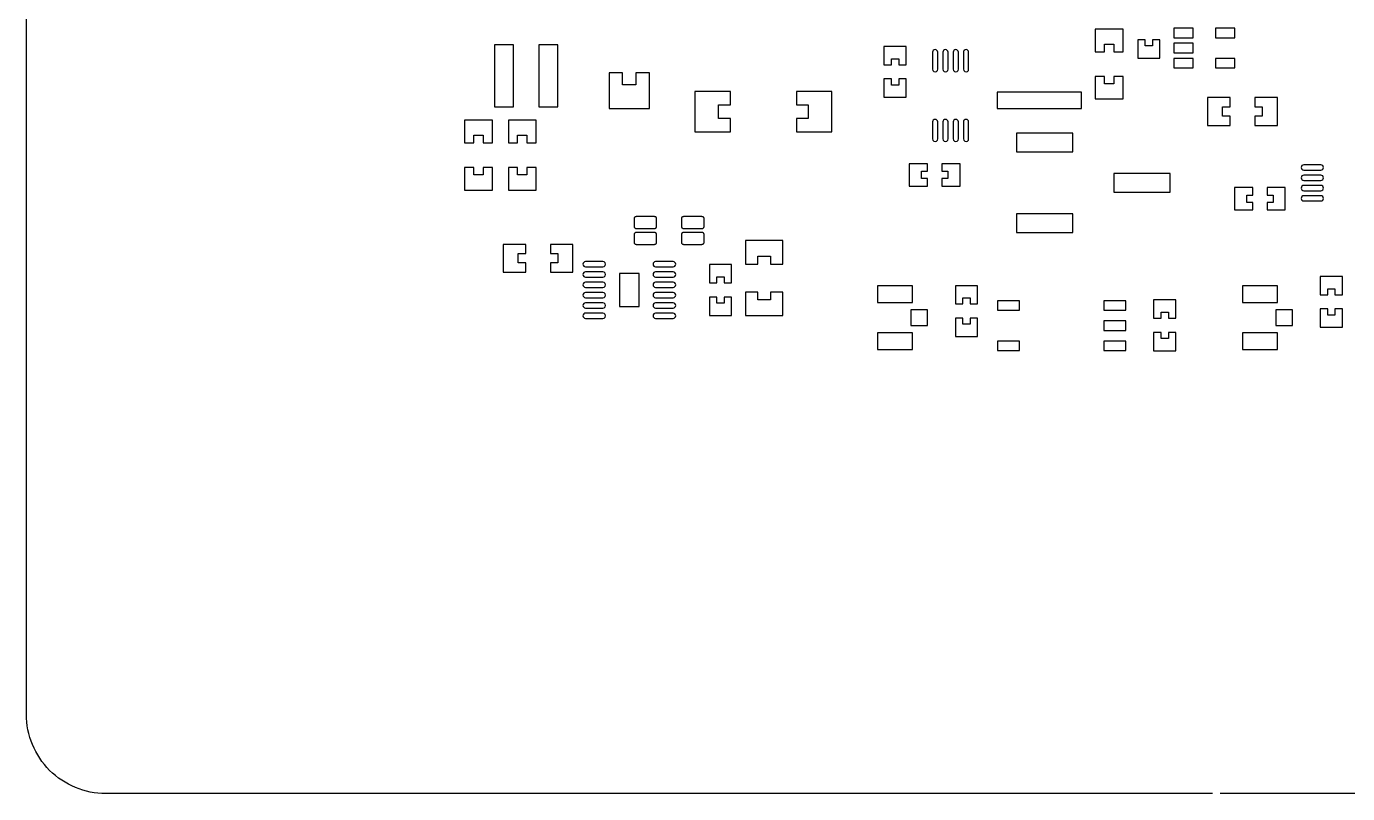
# Model space of a CAD drawing. Extents: x -75 to 75, y -125 to 75.
# Drawn here: x -75 to 8.3, y -75 to -26.6 of the extents above; entities that cross this region are included whole.
import ezdxf

# ---------------------------------------------------------------- set-up
doc = ezdxf.new("R2010")
doc.units = 0
doc.header["$MEASUREMENT"] = 0
doc.layers.get('0').update_dxf_attribs({"linetype": 'CONTINUOUS'})

msp = doc.modelspace()

# ---------------------------------------------------------------- linework, layer by layer
for points in [[(-0.250414, -75.000293), (-70.000425, -75.000293), (-70.000425, -75.000293, -0.414214), (-75.00042, -70.000298), (-75.00042, -70.000298), (-75.00042, -0.250297)], [(74.9996, -0.250297), (74.9996, -70.000298), (74.9996, -70.000298, -0.414214), (69.999604, -75.000293), (69.999604, -75.000293), (0.24958, -75.000293)], [(-17.56, -28.26, 0.970156), (-17.89, -28.26), (-17.89, -28.26), (-17.89, -29.33), (-17.89, -29.33, 1.030762), (-17.56, -29.33), (-17.56, -29.33), (-17.56, -28.26)], [(-16.91, -28.26, 0.970156), (-17.24, -28.26), (-17.24, -28.26), (-17.24, -29.33), (-17.24, -29.33, 1.030762), (-16.91, -29.33), (-16.91, -29.33), (-16.91, -28.26)], [(-16.26, -28.26, 0.970156), (-16.59, -28.26), (-16.59, -28.26), (-16.59, -29.33), (-16.59, -29.33, 1.030762), (-16.26, -29.33), (-16.26, -29.33), (-16.26, -28.26)], [(-15.61, -28.26, 0.970156), (-15.94, -28.26), (-15.94, -28.26), (-15.94, -29.33), (-15.94, -29.33, 1.030762), (-15.61, -29.33), (-15.61, -29.33), (-15.61, -28.26)], [(-17.56, -32.66, 0.970156), (-17.89, -32.66), (-17.89, -32.66), (-17.89, -33.73), (-17.89, -33.73, 1.030762), (-17.56, -33.73), (-17.56, -33.73), (-17.56, -32.66)], [(-16.91, -32.66, 0.970156), (-17.24, -32.66), (-17.24, -32.66), (-17.24, -33.73), (-17.24, -33.73, 1.030762), (-16.91, -33.73), (-16.91, -33.73), (-16.91, -32.66)], [(-16.26, -32.66, 0.970156), (-16.59, -32.66), (-16.59, -32.66), (-16.59, -33.73), (-16.59, -33.73, 1.030762), (-16.26, -33.73), (-16.26, -33.73), (-16.26, -32.66)], [(-15.61, -32.66, 0.970156), (-15.94, -32.66), (-15.94, -32.66), (-15.94, -33.73), (-15.94, -33.73, 1.030762), (-15.61, -33.73), (-15.61, -33.73), (-15.61, -32.66)], [(6.59, -35.69, 0.970152), (6.59, -35.36), (6.59, -35.36), (5.51, -35.36), (5.51, -35.36, 0.97016), (5.51, -35.69), (5.51, -35.69), (6.59, -35.69)], [(6.59, -36.34, 0.970152), (6.59, -36.01), (6.59, -36.01), (5.51, -36.01), (5.51, -36.01, 0.97016), (5.51, -36.34), (5.51, -36.34), (6.59, -36.34)], [(6.59, -36.99, 0.970152), (6.59, -36.66), (6.59, -36.66), (5.51, -36.66), (5.51, -36.66, 0.97016), (5.51, -36.99), (5.51, -36.99), (6.59, -36.99)], [(6.59, -37.64, 0.970152), (6.59, -37.31), (6.59, -37.31), (5.51, -37.31), (5.51, -37.31, 0.97016), (5.51, -37.64), (5.51, -37.64), (6.59, -37.64)], [(-38.67, -41.79, 1.030762), (-38.67, -41.46), (-38.67, -41.46), (-39.76, -41.46), (-39.76, -41.46, 1), (-39.76, -41.79), (-39.76, -41.79), (-38.67, -41.79)], [(-34.24, -41.79, 0.987955), (-34.24, -41.46), (-34.24, -41.46), (-35.34, -41.46), (-35.34, -41.46, 0.981995), (-35.34, -41.79), (-35.34, -41.79), (-34.24, -41.79)], [(-38.67, -42.44, 1.030762), (-38.67, -42.11), (-38.67, -42.11), (-39.76, -42.11), (-39.76, -42.11, 1), (-39.76, -42.44), (-39.76, -42.44), (-38.67, -42.44)], [(-34.24, -42.44, 0.987955), (-34.24, -42.11), (-34.24, -42.11), (-35.34, -42.11), (-35.34, -42.11, 0.981995), (-35.34, -42.44), (-35.34, -42.44), (-34.24, -42.44)], [(-38.67, -43.09, 1.030762), (-38.67, -42.76), (-38.67, -42.76), (-39.76, -42.76), (-39.76, -42.76, 1), (-39.76, -43.09), (-39.76, -43.09), (-38.67, -43.09)], [(-34.24, -43.09, 0.987955), (-34.24, -42.76), (-34.24, -42.76), (-35.34, -42.76), (-35.34, -42.76, 0.981995), (-35.34, -43.09), (-35.34, -43.09), (-34.24, -43.09)], [(-38.67, -43.74, 1.030762), (-38.67, -43.41), (-38.67, -43.41), (-39.76, -43.41), (-39.76, -43.41, 1), (-39.76, -43.74), (-39.76, -43.74), (-38.67, -43.74)], [(-38.67, -44.39, 1.030762), (-38.67, -44.06), (-38.67, -44.06), (-39.76, -44.06), (-39.76, -44.06, 1), (-39.76, -44.39), (-39.76, -44.39), (-38.67, -44.39)], [(-34.24, -43.74, 0.987955), (-34.24, -43.41), (-34.24, -43.41), (-35.34, -43.41), (-35.34, -43.41, 0.981995), (-35.34, -43.74), (-35.34, -43.74), (-34.24, -43.74)], [(-34.24, -44.39, 0.987955), (-34.24, -44.06), (-34.24, -44.06), (-35.34, -44.06), (-35.34, -44.06, 0.981995), (-35.34, -44.39), (-35.34, -44.39), (-34.24, -44.39)], [(-38.67, -45.04, 1.030762), (-38.67, -44.71), (-38.67, -44.71), (-39.76, -44.71), (-39.76, -44.71, 1), (-39.76, -45.04), (-39.76, -45.04), (-38.67, -45.04)], [(-34.24, -45.04, 0.987955), (-34.24, -44.71), (-34.24, -44.71), (-35.34, -44.71), (-35.34, -44.71, 0.981995), (-35.34, -45.04), (-35.34, -45.04), (-34.24, -45.04)]]:
    msp.add_lwpolyline(points, format="xyb")
for points in [[(-5.87, -26.81), (-7.63, -26.81), (-7.63, -26.81), (-7.63, -28.24), (-7.63, -28.24), (-7.04, -28.24), (-7.04, -28.24), (-7.04, -27.76), (-7.04, -27.76), (-6.46, -27.76), (-6.46, -27.76), (-6.46, -28.24), (-6.46, -28.24), (-5.87, -28.24), (-5.87, -28.24), (-5.87, -26.81)], [(-3.55, -27.48), (-4.02, -27.48), (-4.02, -27.48), (-4.02, -27.86), (-4.02, -27.86), (-4.48, -27.86), (-4.48, -27.86), (-4.48, -27.48), (-4.48, -27.48), (-4.95, -27.48), (-4.95, -27.48), (-4.95, -28.63), (-4.95, -28.63), (-3.55, -28.63), (-3.55, -28.63), (-3.55, -27.48)], [(-1.45, -26.75), (-2.67, -26.75), (-2.67, -26.75), (-2.67, -27.35), (-2.67, -27.35), (-1.45, -27.35), (-1.45, -27.35), (-1.45, -26.75)], [(1.17, -26.75), (-0.05, -26.75), (-0.05, -26.75), (-0.05, -27.35), (-0.05, -27.35), (1.17, -27.35), (1.17, -27.35), (1.17, -26.75)], [(-44.3, -27.8), (-45.5, -27.8), (-45.5, -27.8), (-45.5, -31.7), (-45.5, -31.7), (-44.3, -31.7), (-44.3, -31.7), (-44.3, -27.8)], [(-41.5, -27.8), (-42.7, -27.8), (-42.7, -27.8), (-42.7, -31.7), (-42.7, -31.7), (-41.5, -31.7), (-41.5, -31.7), (-41.5, -27.8)], [(-19.55, -27.9), (-20.95, -27.9), (-20.95, -27.9), (-20.95, -29.05), (-20.95, -29.05), (-20.48, -29.05), (-20.48, -29.05), (-20.48, -28.67), (-20.48, -28.67), (-20.02, -28.67), (-20.02, -28.67), (-20.02, -29.05), (-20.02, -29.05), (-19.55, -29.05), (-19.55, -29.05), (-19.55, -27.9)], [(-1.45, -27.7), (-2.67, -27.7), (-2.67, -27.7), (-2.67, -28.3), (-2.67, -28.3), (-1.45, -28.3), (-1.45, -28.3), (-1.45, -27.7)], [(-1.45, -28.65), (-2.67, -28.65), (-2.67, -28.65), (-2.67, -29.25), (-2.67, -29.25), (-1.45, -29.25), (-1.45, -29.25), (-1.45, -28.65)], [(1.17, -28.65), (-0.05, -28.65), (-0.05, -28.65), (-0.05, -29.25), (-0.05, -29.25), (1.17, -29.25), (1.17, -29.25), (1.17, -28.65)], [(-35.73, -29.57), (-36.58, -29.57), (-36.58, -29.57), (-36.58, -30.32), (-36.58, -30.32), (-37.43, -30.32), (-37.43, -30.32), (-37.43, -29.57), (-37.43, -29.57), (-38.27, -29.57), (-38.27, -29.57), (-38.27, -31.82), (-38.27, -31.82), (-35.73, -31.82), (-35.73, -31.82), (-35.73, -29.57)], [(-19.55, -29.95), (-20.02, -29.95), (-20.02, -29.95), (-20.02, -30.33), (-20.02, -30.33), (-20.48, -30.33), (-20.48, -30.33), (-20.48, -29.95), (-20.48, -29.95), (-20.95, -29.95), (-20.95, -29.95), (-20.95, -31.1), (-20.95, -31.1), (-19.55, -31.1), (-19.55, -31.1), (-19.55, -29.95)], [(-5.87, -29.79), (-6.46, -29.79), (-6.46, -29.79), (-6.46, -30.26), (-6.46, -30.26), (-7.04, -30.26), (-7.04, -30.26), (-7.04, -29.79), (-7.04, -29.79), (-7.63, -29.79), (-7.63, -29.79), (-7.63, -31.21), (-7.63, -31.21), (-5.87, -31.21), (-5.87, -31.21), (-5.87, -29.79)], [(-30.63, -30.73), (-32.88, -30.73), (-32.88, -30.73), (-32.88, -33.28), (-32.88, -33.28), (-30.63, -33.28), (-30.63, -33.28), (-30.63, -32.43), (-30.63, -32.43), (-31.37, -32.43), (-31.37, -32.43), (-31.37, -31.58), (-31.37, -31.58), (-30.63, -31.58), (-30.63, -31.58), (-30.63, -30.73)], [(-24.23, -30.73), (-26.47, -30.73), (-26.47, -30.73), (-26.47, -31.58), (-26.47, -31.58), (-25.72, -31.58), (-25.72, -31.58), (-25.72, -32.43), (-25.72, -32.43), (-26.47, -32.43), (-26.47, -32.43), (-26.47, -33.28), (-26.47, -33.28), (-24.23, -33.28), (-24.23, -33.28), (-24.23, -30.73)], [(-8.49, -30.79), (-13.81, -30.79), (-13.81, -30.79), (-13.81, -31.81), (-13.81, -31.81), (-8.49, -31.81), (-8.49, -31.81), (-8.49, -30.79)], [(0.87, -31.12), (-0.55, -31.12), (-0.55, -31.12), (-0.55, -32.88), (-0.55, -32.88), (0.87, -32.88), (0.87, -32.88), (0.87, -32.29), (0.87, -32.29), (0.4, -32.29), (0.4, -32.29), (0.4, -31.71), (0.4, -31.71), (0.87, -31.71), (0.87, -31.71), (0.87, -31.12)], [(3.85, -31.12), (2.43, -31.12), (2.43, -31.12), (2.43, -31.71), (2.43, -31.71), (2.9, -31.71), (2.9, -31.71), (2.9, -32.29), (2.9, -32.29), (2.43, -32.29), (2.43, -32.29), (2.43, -32.88), (2.43, -32.88), (3.85, -32.88), (3.85, -32.88), (3.85, -31.12)], [(-45.63, -32.55), (-47.38, -32.55), (-47.38, -32.55), (-47.38, -33.98), (-47.38, -33.98), (-46.79, -33.98), (-46.79, -33.98), (-46.79, -33.5), (-46.79, -33.5), (-46.21, -33.5), (-46.21, -33.5), (-46.21, -33.98), (-46.21, -33.98), (-45.63, -33.98), (-45.63, -33.98), (-45.63, -32.55)], [(-42.87, -32.55), (-44.62, -32.55), (-44.62, -32.55), (-44.62, -33.98), (-44.62, -33.98), (-44.04, -33.98), (-44.04, -33.98), (-44.04, -33.5), (-44.04, -33.5), (-43.46, -33.5), (-43.46, -33.5), (-43.46, -33.98), (-43.46, -33.98), (-42.87, -33.98), (-42.87, -33.98), (-42.87, -32.55)], [(-9.05, -33.37), (-12.6, -33.37), (-12.6, -33.37), (-12.6, -34.55), (-12.6, -34.55), (-9.05, -34.55), (-9.05, -34.55), (-9.05, -33.37)], [(-45.63, -35.53), (-46.21, -35.53), (-46.21, -35.53), (-46.21, -36), (-46.21, -36), (-46.79, -36), (-46.79, -36), (-46.79, -35.53), (-46.79, -35.53), (-47.38, -35.53), (-47.38, -35.53), (-47.38, -36.95), (-47.38, -36.95), (-45.63, -36.95), (-45.63, -36.95), (-45.63, -35.53)], [(-42.87, -35.53), (-43.46, -35.53), (-43.46, -35.53), (-43.46, -36), (-43.46, -36), (-44.04, -36), (-44.04, -36), (-44.04, -35.53), (-44.04, -35.53), (-44.62, -35.53), (-44.62, -35.53), (-44.62, -36.95), (-44.62, -36.95), (-42.87, -36.95), (-42.87, -36.95), (-42.87, -35.53)], [(-18.2, -35.3), (-19.35, -35.3), (-19.35, -35.3), (-19.35, -36.7), (-19.35, -36.7), (-18.2, -36.7), (-18.2, -36.7), (-18.2, -36.23), (-18.2, -36.23), (-18.58, -36.23), (-18.58, -36.23), (-18.58, -35.77), (-18.58, -35.77), (-18.2, -35.77), (-18.2, -35.77), (-18.2, -35.3)], [(-16.15, -35.3), (-17.3, -35.3), (-17.3, -35.3), (-17.3, -35.77), (-17.3, -35.77), (-16.92, -35.77), (-16.92, -35.77), (-16.92, -36.23), (-16.92, -36.23), (-17.3, -36.23), (-17.3, -36.23), (-17.3, -36.7), (-17.3, -36.7), (-16.15, -36.7), (-16.15, -36.7), (-16.15, -35.3)], [(-2.9, -35.9), (-6.45, -35.9), (-6.45, -35.9), (-6.45, -37.09), (-6.45, -37.09), (-2.9, -37.09), (-2.9, -37.09), (-2.9, -35.9)], [(2.3, -36.8), (1.15, -36.8), (1.15, -36.8), (1.15, -38.2), (1.15, -38.2), (2.3, -38.2), (2.3, -38.2), (2.3, -37.73), (2.3, -37.73), (1.92, -37.73), (1.92, -37.73), (1.92, -37.27), (1.92, -37.27), (2.3, -37.27), (2.3, -37.27), (2.3, -36.8)], [(4.35, -36.8), (3.2, -36.8), (3.2, -36.8), (3.2, -37.27), (3.2, -37.27), (3.58, -37.27), (3.58, -37.27), (3.58, -37.73), (3.58, -37.73), (3.2, -37.73), (3.2, -37.73), (3.2, -38.2), (3.2, -38.2), (4.35, -38.2), (4.35, -38.2), (4.35, -36.8)], [(-35.41, -38.62), (-36.57, -38.62), (-36.57, -38.62), (-36.58, -38.63), (-36.58, -38.63), (-36.59, -38.63), (-36.59, -38.63), (-36.61, -38.63), (-36.61, -38.63), (-36.62, -38.64), (-36.62, -38.64), (-36.63, -38.64), (-36.63, -38.64), (-36.64, -38.65), (-36.64, -38.65), (-36.66, -38.66), (-36.66, -38.66), (-36.68, -38.68), (-36.68, -38.68), (-36.69, -38.69), (-36.69, -38.69), (-36.69, -38.71), (-36.69, -38.71), (-36.69, -38.72), (-36.69, -38.72), (-36.7, -38.73), (-36.7, -38.73), (-36.7, -38.74), (-36.7, -38.74), (-36.7, -38.76), (-36.7, -38.76), (-36.7, -39.24), (-36.7, -39.24), (-36.7, -39.26), (-36.7, -39.26), (-36.7, -39.27), (-36.7, -39.27), (-36.69, -39.28), (-36.69, -39.28), (-36.69, -39.29), (-36.69, -39.29), (-36.69, -39.31), (-36.69, -39.31), (-36.68, -39.32), (-36.68, -39.32), (-36.66, -39.34), (-36.66, -39.34), (-36.64, -39.35), (-36.64, -39.35), (-36.63, -39.36), (-36.63, -39.36), (-36.62, -39.37), (-36.62, -39.37), (-36.61, -39.37), (-36.61, -39.37), (-36.59, -39.37), (-36.59, -39.37), (-36.58, -39.37), (-36.58, -39.37), (-36.57, -39.37), (-36.57, -39.37), (-35.41, -39.37), (-35.41, -39.37), (-35.39, -39.37), (-35.39, -39.37), (-35.38, -39.37), (-35.38, -39.37), (-35.37, -39.37), (-35.37, -39.37), (-35.36, -39.37), (-35.36, -39.37), (-35.34, -39.36), (-35.34, -39.36), (-35.33, -39.35), (-35.33, -39.35), (-35.31, -39.34), (-35.31, -39.34), (-35.3, -39.32), (-35.3, -39.32), (-35.29, -39.31), (-35.29, -39.31), (-35.28, -39.29), (-35.28, -39.29), (-35.28, -39.28), (-35.28, -39.28), (-35.28, -39.27), (-35.28, -39.27), (-35.28, -39.26), (-35.28, -39.26), (-35.28, -39.24), (-35.28, -39.24), (-35.28, -38.76), (-35.28, -38.76), (-35.28, -38.74), (-35.28, -38.74), (-35.28, -38.73), (-35.28, -38.73), (-35.28, -38.72), (-35.28, -38.72), (-35.28, -38.71), (-35.28, -38.71), (-35.29, -38.69), (-35.29, -38.69), (-35.3, -38.68), (-35.3, -38.68), (-35.31, -38.66), (-35.31, -38.66), (-35.33, -38.65), (-35.33, -38.65), (-35.34, -38.64), (-35.34, -38.64), (-35.36, -38.64), (-35.36, -38.64), (-35.37, -38.63), (-35.37, -38.63), (-35.38, -38.63), (-35.38, -38.63), (-35.39, -38.63), (-35.39, -38.63), (-35.41, -38.62)], [(-32.42, -38.62), (-33.58, -38.62), (-33.58, -38.62), (-33.59, -38.63), (-33.59, -38.63), (-33.61, -38.63), (-33.61, -38.63), (-33.62, -38.63), (-33.62, -38.63), (-33.63, -38.64), (-33.63, -38.64), (-33.64, -38.64), (-33.64, -38.64), (-33.65, -38.65), (-33.65, -38.65), (-33.67, -38.66), (-33.67, -38.66), (-33.68, -38.67), (-33.68, -38.67), (-33.69, -38.68), (-33.69, -38.68), (-33.7, -38.69), (-33.7, -38.69), (-33.7, -38.71), (-33.7, -38.71), (-33.71, -38.72), (-33.71, -38.72), (-33.71, -38.73), (-33.71, -38.73), (-33.71, -38.74), (-33.71, -38.74), (-33.71, -38.76), (-33.71, -38.76), (-33.71, -39.24), (-33.71, -39.24), (-33.71, -39.26), (-33.71, -39.26), (-33.71, -39.27), (-33.71, -39.27), (-33.71, -39.28), (-33.71, -39.28), (-33.7, -39.29), (-33.7, -39.29), (-33.7, -39.31), (-33.7, -39.31), (-33.69, -39.32), (-33.69, -39.32), (-33.68, -39.33), (-33.68, -39.33), (-33.67, -39.34), (-33.67, -39.34), (-33.65, -39.35), (-33.65, -39.35), (-33.64, -39.36), (-33.64, -39.36), (-33.63, -39.37), (-33.63, -39.37), (-33.62, -39.37), (-33.62, -39.37), (-33.61, -39.37), (-33.61, -39.37), (-33.59, -39.37), (-33.59, -39.37), (-33.58, -39.37), (-33.58, -39.37), (-32.42, -39.37), (-32.42, -39.37), (-32.41, -39.37), (-32.41, -39.37), (-32.39, -39.37), (-32.39, -39.37), (-32.38, -39.37), (-32.38, -39.37), (-32.37, -39.37), (-32.37, -39.37), (-32.36, -39.36), (-32.36, -39.36), (-32.35, -39.35), (-32.35, -39.35), (-32.33, -39.34), (-32.33, -39.34), (-32.32, -39.33), (-32.32, -39.33), (-32.31, -39.32), (-32.31, -39.32), (-32.3, -39.31), (-32.3, -39.31), (-32.3, -39.29), (-32.3, -39.29), (-32.29, -39.28), (-32.29, -39.28), (-32.29, -39.27), (-32.29, -39.27), (-32.29, -39.26), (-32.29, -39.26), (-32.29, -39.24), (-32.29, -39.24), (-32.29, -38.76), (-32.29, -38.76), (-32.29, -38.74), (-32.29, -38.74), (-32.29, -38.73), (-32.29, -38.73), (-32.29, -38.72), (-32.29, -38.72), (-32.3, -38.71), (-32.3, -38.71), (-32.3, -38.69), (-32.3, -38.69), (-32.31, -38.68), (-32.31, -38.68), (-32.32, -38.67), (-32.32, -38.67), (-32.33, -38.66), (-32.33, -38.66), (-32.35, -38.65), (-32.35, -38.65), (-32.36, -38.64), (-32.36, -38.64), (-32.37, -38.64), (-32.37, -38.64), (-32.38, -38.63), (-32.38, -38.63), (-32.39, -38.63), (-32.39, -38.63), (-32.41, -38.63), (-32.41, -38.63), (-32.42, -38.62)], [(-9.05, -38.44), (-12.6, -38.44), (-12.6, -38.44), (-12.6, -39.63), (-12.6, -39.63), (-9.05, -39.63), (-9.05, -39.63), (-9.05, -38.44)], [(-35.41, -39.63), (-36.57, -39.63), (-36.57, -39.63), (-36.58, -39.63), (-36.58, -39.63), (-36.59, -39.63), (-36.59, -39.63), (-36.61, -39.63), (-36.61, -39.63), (-36.62, -39.63), (-36.62, -39.63), (-36.63, -39.64), (-36.63, -39.64), (-36.64, -39.65), (-36.64, -39.65), (-36.66, -39.66), (-36.66, -39.66), (-36.68, -39.68), (-36.68, -39.68), (-36.69, -39.69), (-36.69, -39.69), (-36.69, -39.71), (-36.69, -39.71), (-36.69, -39.72), (-36.69, -39.72), (-36.7, -39.73), (-36.7, -39.73), (-36.7, -39.74), (-36.7, -39.74), (-36.7, -39.76), (-36.7, -39.76), (-36.7, -40.24), (-36.7, -40.24), (-36.7, -40.26), (-36.7, -40.26), (-36.7, -40.27), (-36.7, -40.27), (-36.69, -40.28), (-36.69, -40.28), (-36.69, -40.29), (-36.69, -40.29), (-36.69, -40.31), (-36.69, -40.31), (-36.68, -40.32), (-36.68, -40.32), (-36.66, -40.34), (-36.66, -40.34), (-36.64, -40.35), (-36.64, -40.35), (-36.63, -40.36), (-36.63, -40.36), (-36.62, -40.36), (-36.62, -40.36), (-36.61, -40.37), (-36.61, -40.37), (-36.59, -40.37), (-36.59, -40.37), (-36.58, -40.37), (-36.58, -40.37), (-36.57, -40.38), (-36.57, -40.38), (-35.41, -40.38), (-35.41, -40.38), (-35.39, -40.37), (-35.39, -40.37), (-35.38, -40.37), (-35.38, -40.37), (-35.37, -40.37), (-35.37, -40.37), (-35.36, -40.36), (-35.36, -40.36), (-35.34, -40.36), (-35.34, -40.36), (-35.33, -40.35), (-35.33, -40.35), (-35.31, -40.34), (-35.31, -40.34), (-35.3, -40.32), (-35.3, -40.32), (-35.29, -40.31), (-35.29, -40.31), (-35.28, -40.29), (-35.28, -40.29), (-35.28, -40.28), (-35.28, -40.28), (-35.28, -40.27), (-35.28, -40.27), (-35.28, -40.26), (-35.28, -40.26), (-35.28, -40.24), (-35.28, -40.24), (-35.28, -39.76), (-35.28, -39.76), (-35.28, -39.74), (-35.28, -39.74), (-35.28, -39.73), (-35.28, -39.73), (-35.28, -39.72), (-35.28, -39.72), (-35.28, -39.71), (-35.28, -39.71), (-35.29, -39.69), (-35.29, -39.69), (-35.3, -39.68), (-35.3, -39.68), (-35.31, -39.66), (-35.31, -39.66), (-35.33, -39.65), (-35.33, -39.65), (-35.34, -39.64), (-35.34, -39.64), (-35.36, -39.63), (-35.36, -39.63), (-35.37, -39.63), (-35.37, -39.63), (-35.38, -39.63), (-35.38, -39.63), (-35.39, -39.63), (-35.39, -39.63), (-35.41, -39.63)], [(-32.42, -39.63), (-33.58, -39.63), (-33.58, -39.63), (-33.59, -39.63), (-33.59, -39.63), (-33.61, -39.63), (-33.61, -39.63), (-33.62, -39.63), (-33.62, -39.63), (-33.63, -39.63), (-33.63, -39.63), (-33.64, -39.64), (-33.64, -39.64), (-33.65, -39.65), (-33.65, -39.65), (-33.67, -39.65), (-33.67, -39.65), (-33.67, -39.66), (-33.67, -39.66), (-33.68, -39.67), (-33.68, -39.67), (-33.69, -39.68), (-33.69, -39.68), (-33.7, -39.69), (-33.7, -39.69), (-33.7, -39.71), (-33.7, -39.71), (-33.71, -39.72), (-33.71, -39.72), (-33.71, -39.73), (-33.71, -39.73), (-33.71, -39.74), (-33.71, -39.74), (-33.71, -39.76), (-33.71, -39.76), (-33.71, -40.24), (-33.71, -40.24), (-33.71, -40.26), (-33.71, -40.26), (-33.71, -40.27), (-33.71, -40.27), (-33.71, -40.28), (-33.71, -40.28), (-33.7, -40.29), (-33.7, -40.29), (-33.7, -40.31), (-33.7, -40.31), (-33.69, -40.32), (-33.69, -40.32), (-33.68, -40.33), (-33.68, -40.33), (-33.67, -40.34), (-33.67, -40.34), (-33.65, -40.35), (-33.65, -40.35), (-33.64, -40.36), (-33.64, -40.36), (-33.63, -40.36), (-33.63, -40.36), (-33.62, -40.37), (-33.62, -40.37), (-33.61, -40.37), (-33.61, -40.37), (-33.59, -40.37), (-33.59, -40.37), (-33.58, -40.38), (-33.58, -40.38), (-32.42, -40.38), (-32.42, -40.38), (-32.41, -40.37), (-32.41, -40.37), (-32.39, -40.37), (-32.39, -40.37), (-32.38, -40.37), (-32.38, -40.37), (-32.37, -40.36), (-32.37, -40.36), (-32.36, -40.36), (-32.36, -40.36), (-32.35, -40.35), (-32.35, -40.35), (-32.33, -40.34), (-32.33, -40.34), (-32.32, -40.33), (-32.32, -40.33), (-32.31, -40.32), (-32.31, -40.32), (-32.3, -40.31), (-32.3, -40.31), (-32.3, -40.29), (-32.3, -40.29), (-32.29, -40.28), (-32.29, -40.28), (-32.29, -40.27), (-32.29, -40.27), (-32.29, -40.26), (-32.29, -40.26), (-32.29, -40.24), (-32.29, -40.24), (-32.29, -39.76), (-32.29, -39.76), (-32.29, -39.74), (-32.29, -39.74), (-32.29, -39.73), (-32.29, -39.73), (-32.29, -39.72), (-32.29, -39.72), (-32.3, -39.71), (-32.3, -39.71), (-32.3, -39.69), (-32.3, -39.69), (-32.31, -39.68), (-32.31, -39.68), (-32.32, -39.67), (-32.32, -39.67), (-32.33, -39.66), (-32.33, -39.66), (-32.33, -39.65), (-32.33, -39.65), (-32.35, -39.65), (-32.35, -39.65), (-32.36, -39.64), (-32.36, -39.64), (-32.37, -39.63), (-32.37, -39.63), (-32.38, -39.63), (-32.38, -39.63), (-32.39, -39.63), (-32.39, -39.63), (-32.41, -39.63), (-32.41, -39.63), (-32.42, -39.63)], [(-43.52, -40.38), (-44.95, -40.38), (-44.95, -40.38), (-44.95, -42.13), (-44.95, -42.13), (-43.52, -42.13), (-43.52, -42.13), (-43.52, -41.54), (-43.52, -41.54), (-44, -41.54), (-44, -41.54), (-44, -40.96), (-44, -40.96), (-43.52, -40.96), (-43.52, -40.96), (-43.52, -40.38)], [(-40.55, -40.38), (-41.97, -40.38), (-41.97, -40.38), (-41.97, -40.96), (-41.97, -40.96), (-41.5, -40.96), (-41.5, -40.96), (-41.5, -41.54), (-41.5, -41.54), (-41.97, -41.54), (-41.97, -41.54), (-41.97, -42.13), (-41.97, -42.13), (-40.55, -42.13), (-40.55, -42.13), (-40.55, -40.38)], [(-27.33, -40.13), (-29.67, -40.13), (-29.67, -40.13), (-29.67, -41.63), (-29.67, -41.63), (-28.89, -41.63), (-28.89, -41.63), (-28.89, -41.12), (-28.89, -41.12), (-28.11, -41.12), (-28.11, -41.12), (-28.11, -41.63), (-28.11, -41.63), (-27.33, -41.63), (-27.33, -41.63), (-27.33, -40.13)], [(-36.38, -42.21), (-37.62, -42.21), (-37.62, -42.21), (-37.62, -44.29), (-37.62, -44.29), (-36.38, -44.29), (-36.38, -44.29), (-36.38, -42.21)], [(-30.55, -41.65), (-31.95, -41.65), (-31.95, -41.65), (-31.95, -42.8), (-31.95, -42.8), (-31.48, -42.8), (-31.48, -42.8), (-31.48, -42.42), (-31.48, -42.42), (-31.02, -42.42), (-31.02, -42.42), (-31.02, -42.8), (-31.02, -42.8), (-30.55, -42.8), (-30.55, -42.8), (-30.55, -41.65)], [(7.95, -42.4), (6.55, -42.4), (6.55, -42.4), (6.55, -43.55), (6.55, -43.55), (7.02, -43.55), (7.02, -43.55), (7.02, -43.17), (7.02, -43.17), (7.48, -43.17), (7.48, -43.17), (7.48, -43.55), (7.48, -43.55), (7.95, -43.55), (7.95, -43.55), (7.95, -42.4)], [(-19.15, -43), (-21.35, -43), (-21.35, -43), (-21.35, -44.05), (-21.35, -44.05), (-19.15, -44.05), (-19.15, -44.05), (-19.15, -43)], [(-15.05, -42.98), (-16.45, -42.98), (-16.45, -42.98), (-16.45, -44.12), (-16.45, -44.12), (-15.98, -44.12), (-15.98, -44.12), (-15.98, -43.74), (-15.98, -43.74), (-15.52, -43.74), (-15.52, -43.74), (-15.52, -44.12), (-15.52, -44.12), (-15.05, -44.12), (-15.05, -44.12), (-15.05, -42.98)], [(3.85, -43), (1.65, -43), (1.65, -43), (1.65, -44.05), (1.65, -44.05), (3.85, -44.05), (3.85, -44.05), (3.85, -43)], [(-30.55, -43.7), (-31.02, -43.7), (-31.02, -43.7), (-31.02, -44.08), (-31.02, -44.08), (-31.48, -44.08), (-31.48, -44.08), (-31.48, -43.7), (-31.48, -43.7), (-31.95, -43.7), (-31.95, -43.7), (-31.95, -44.85), (-31.95, -44.85), (-30.55, -44.85), (-30.55, -44.85), (-30.55, -43.7)], [(-27.33, -43.38), (-28.11, -43.38), (-28.11, -43.38), (-28.11, -43.88), (-28.11, -43.88), (-28.89, -43.88), (-28.89, -43.88), (-28.89, -43.38), (-28.89, -43.38), (-29.67, -43.38), (-29.67, -43.38), (-29.67, -44.87), (-29.67, -44.87), (-27.33, -44.87), (-27.33, -44.87), (-27.33, -43.38)], [(-12.4, -43.93), (-13.8, -43.93), (-13.8, -43.93), (-13.8, -44.53), (-13.8, -44.53), (-12.4, -44.53), (-12.4, -44.53), (-12.4, -43.93)], [(-5.7, -43.93), (-7.1, -43.93), (-7.1, -43.93), (-7.1, -44.53), (-7.1, -44.53), (-5.7, -44.53), (-5.7, -44.53), (-5.7, -43.93)], [(-2.55, -43.88), (-3.95, -43.88), (-3.95, -43.88), (-3.95, -45.02), (-3.95, -45.02), (-3.48, -45.02), (-3.48, -45.02), (-3.48, -44.64), (-3.48, -44.64), (-3.02, -44.64), (-3.02, -44.64), (-3.02, -45.02), (-3.02, -45.02), (-2.55, -45.02), (-2.55, -45.02), (-2.55, -43.88)], [(-18.2, -44.5), (-19.25, -44.5), (-19.25, -44.5), (-19.25, -45.5), (-19.25, -45.5), (-18.2, -45.5), (-18.2, -45.5), (-18.2, -44.5)], [(4.8, -44.5), (3.75, -44.5), (3.75, -44.5), (3.75, -45.5), (3.75, -45.5), (4.8, -45.5), (4.8, -45.5), (4.8, -44.5)], [(7.95, -44.45), (7.48, -44.45), (7.48, -44.45), (7.48, -44.83), (7.48, -44.83), (7.02, -44.83), (7.02, -44.83), (7.02, -44.45), (7.02, -44.45), (6.55, -44.45), (6.55, -44.45), (6.55, -45.6), (6.55, -45.6), (7.95, -45.6), (7.95, -45.6), (7.95, -44.45)], [(-15.05, -45.03), (-15.52, -45.03), (-15.52, -45.03), (-15.52, -45.41), (-15.52, -45.41), (-15.98, -45.41), (-15.98, -45.41), (-15.98, -45.03), (-15.98, -45.03), (-16.45, -45.03), (-16.45, -45.03), (-16.45, -46.18), (-16.45, -46.18), (-15.05, -46.18), (-15.05, -46.18), (-15.05, -45.03)], [(-5.7, -45.2), (-7.1, -45.2), (-7.1, -45.2), (-7.1, -45.8), (-7.1, -45.8), (-5.7, -45.8), (-5.7, -45.8), (-5.7, -45.2)], [(-19.15, -45.95), (-21.35, -45.95), (-21.35, -45.95), (-21.35, -47), (-21.35, -47), (-19.15, -47), (-19.15, -47), (-19.15, -45.95)], [(-12.4, -46.47), (-13.8, -46.47), (-13.8, -46.47), (-13.8, -47.07), (-13.8, -47.07), (-12.4, -47.07), (-12.4, -47.07), (-12.4, -46.47)], [(-5.7, -46.47), (-7.1, -46.47), (-7.1, -46.47), (-7.1, -47.07), (-7.1, -47.07), (-5.7, -47.07), (-5.7, -47.07), (-5.7, -46.47)], [(-2.55, -45.93), (-3.02, -45.93), (-3.02, -45.93), (-3.02, -46.31), (-3.02, -46.31), (-3.48, -46.31), (-3.48, -46.31), (-3.48, -45.93), (-3.48, -45.93), (-3.95, -45.93), (-3.95, -45.93), (-3.95, -47.08), (-3.95, -47.08), (-2.55, -47.08), (-2.55, -47.08), (-2.55, -45.93)], [(3.85, -45.95), (1.65, -45.95), (1.65, -45.95), (1.65, -47), (1.65, -47), (3.85, -47), (3.85, -47), (3.85, -45.95)]]:
    msp.add_lwpolyline(points)

doc.saveas('drawing.dxf')
